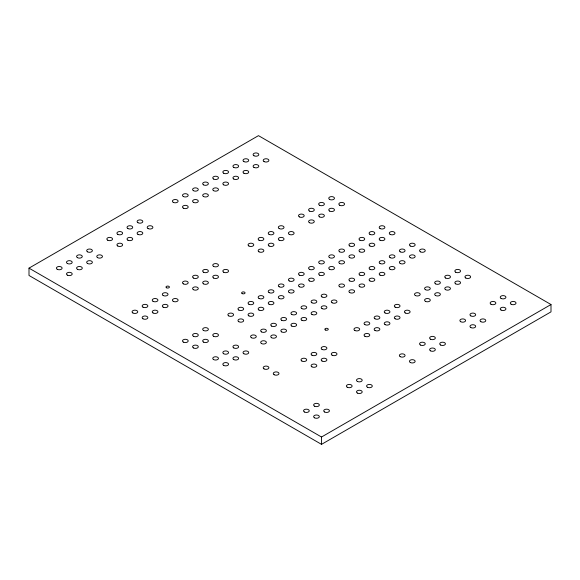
<?xml version="1.0" encoding="UTF-8"?>
<svg xmlns="http://www.w3.org/2000/svg" width="580" height="580" viewBox="0 0 580 580"><rect width="100%" height="100%" fill="white"/><g stroke="black" fill="none" stroke-linecap="round" stroke-linejoin="round"><path stroke-width="0.87" d="M29 268.134L258.477 135.647L551 304.529L551 311.866L321.523 444.352L29 275.471L29 268.134L321.523 437.015L551 304.529M321.523 437.015L321.523 444.352M166.482 287.76A1.711 0.986 0 0 0 169.353 287.317A1.711 0.986 0 0 0 167.25 286.107A1.711 0.986 0 0 0 166.482 287.76M242.136 293.582A1.711 0.986 0 0 0 244.999 293.139A1.711 0.986 0 0 0 242.904 291.928A1.711 0.986 0 0 0 242.136 293.582M325.351 329.984A1.711 0.986 0 0 0 328.222 329.534A1.711 0.986 0 0 0 326.119 328.324A1.711 0.986 0 0 0 325.351 329.984M253.938 155.737A2.857 1.646 0 0 0 258.709 154.998A2.857 1.646 0 0 0 255.214 152.982A2.857 1.646 0 0 0 253.938 155.737M243.854 161.559A2.857 1.646 0 0 0 248.624 160.819A2.857 1.646 0 0 0 245.13 158.804A2.857 1.646 0 0 0 243.854 161.559M233.762 167.381A2.857 1.646 0 0 0 238.539 166.649A2.857 1.646 0 0 0 235.045 164.626A2.857 1.646 0 0 0 233.762 167.381M223.677 173.21A2.857 1.646 0 0 0 228.455 172.47A2.857 1.646 0 0 0 224.96 170.455A2.857 1.646 0 0 0 223.677 173.21M213.592 179.031A2.857 1.646 0 0 0 218.363 178.292A2.857 1.646 0 0 0 214.868 176.276A2.857 1.646 0 0 0 213.592 179.031M203.507 184.853A2.857 1.646 0 0 0 208.278 184.114A2.857 1.646 0 0 0 204.783 182.098A2.857 1.646 0 0 0 203.507 184.853M193.415 190.675A2.857 1.646 0 0 0 198.193 189.943A2.857 1.646 0 0 0 194.699 187.92A2.857 1.646 0 0 0 193.415 190.675M183.331 196.504A2.857 1.646 0 0 0 188.101 195.764A2.857 1.646 0 0 0 184.607 193.749A2.857 1.646 0 0 0 183.331 196.504M173.246 202.326A2.857 1.646 0 0 0 178.016 201.586A2.857 1.646 0 0 0 174.522 199.571A2.857 1.646 0 0 0 173.246 202.326M264.023 161.559A2.857 1.646 0 0 0 268.801 160.819A2.857 1.646 0 0 0 265.306 158.804A2.857 1.646 0 0 0 264.023 161.559M253.938 167.381A2.857 1.646 0 0 0 258.709 166.649A2.857 1.646 0 0 0 255.214 164.626A2.857 1.646 0 0 0 253.938 167.381M243.854 173.21A2.857 1.646 0 0 0 248.624 172.47A2.857 1.646 0 0 0 245.13 170.455A2.857 1.646 0 0 0 243.854 173.21M233.762 179.031A2.857 1.646 0 0 0 238.539 178.292A2.857 1.646 0 0 0 235.045 176.276A2.857 1.646 0 0 0 233.762 179.031M223.677 184.853A2.857 1.646 0 0 0 228.455 184.114A2.857 1.646 0 0 0 224.96 182.098A2.857 1.646 0 0 0 223.677 184.853M213.592 190.675A2.857 1.646 0 0 0 218.363 189.943A2.857 1.646 0 0 0 214.868 187.92A2.857 1.646 0 0 0 213.592 190.675M203.507 196.504A2.857 1.646 0 0 0 208.278 195.764A2.857 1.646 0 0 0 204.783 193.749A2.857 1.646 0 0 0 203.507 196.504M193.415 202.326A2.857 1.646 0 0 0 198.193 201.586A2.857 1.646 0 0 0 194.699 199.571A2.857 1.646 0 0 0 193.415 202.326M183.331 208.148A2.857 1.646 0 0 0 188.101 207.408A2.857 1.646 0 0 0 184.607 205.393A2.857 1.646 0 0 0 183.331 208.148M264.023 368.88A2.857 1.646 0 0 0 268.801 368.14A2.857 1.646 0 0 0 265.306 366.125A2.857 1.646 0 0 0 264.023 368.88M274.115 374.709A2.857 1.646 0 0 0 278.886 373.97A2.857 1.646 0 0 0 275.391 371.947A2.857 1.646 0 0 0 274.115 374.709M357.331 381.401A2.857 1.646 0 0 0 362.101 380.661A2.857 1.646 0 0 0 358.607 378.646A2.857 1.646 0 0 0 357.331 381.401M347.246 387.23A2.857 1.646 0 0 0 352.017 386.49A2.857 1.646 0 0 0 348.522 384.467A2.857 1.646 0 0 0 347.246 387.23M367.415 387.23A2.857 1.646 0 0 0 372.193 386.49A2.857 1.646 0 0 0 368.699 384.467A2.857 1.646 0 0 0 367.415 387.23M357.331 393.051A2.857 1.646 0 0 0 362.101 392.312A2.857 1.646 0 0 0 358.607 390.297A2.857 1.646 0 0 0 357.331 393.051M314.462 406.152A2.857 1.646 0 0 0 319.232 405.413A2.857 1.646 0 0 0 315.738 403.397A2.857 1.646 0 0 0 314.462 406.152M304.377 411.974A2.857 1.646 0 0 0 309.147 411.242A2.857 1.646 0 0 0 305.653 409.219A2.857 1.646 0 0 0 304.377 411.974M324.546 411.974A2.857 1.646 0 0 0 329.324 411.242A2.857 1.646 0 0 0 325.829 409.219A2.857 1.646 0 0 0 324.546 411.974M314.462 417.803A2.857 1.646 0 0 0 319.232 417.063A2.857 1.646 0 0 0 315.738 415.048A2.857 1.646 0 0 0 314.462 417.803M380.023 228.535A2.857 1.646 0 0 0 384.801 227.795A2.857 1.646 0 0 0 381.307 225.78A2.857 1.646 0 0 0 380.023 228.535M369.938 234.356A2.857 1.646 0 0 0 374.709 233.617A2.857 1.646 0 0 0 371.214 231.601A2.857 1.646 0 0 0 369.938 234.356M359.854 240.178A2.857 1.646 0 0 0 364.624 239.438A2.857 1.646 0 0 0 361.13 237.423A2.857 1.646 0 0 0 359.854 240.178M349.762 246A2.857 1.646 0 0 0 354.539 245.268A2.857 1.646 0 0 0 351.045 243.245A2.857 1.646 0 0 0 349.762 246M339.677 251.829A2.857 1.646 0 0 0 344.455 251.089A2.857 1.646 0 0 0 340.96 249.074A2.857 1.646 0 0 0 339.677 251.829M329.592 257.65A2.857 1.646 0 0 0 334.363 256.911A2.857 1.646 0 0 0 330.868 254.895A2.857 1.646 0 0 0 329.592 257.65M319.507 263.472A2.857 1.646 0 0 0 324.278 262.733A2.857 1.646 0 0 0 320.784 260.717A2.857 1.646 0 0 0 319.507 263.472M309.415 269.294A2.857 1.646 0 0 0 314.193 268.562A2.857 1.646 0 0 0 310.699 266.539A2.857 1.646 0 0 0 309.415 269.294M299.331 275.123A2.857 1.646 0 0 0 304.101 274.383A2.857 1.646 0 0 0 300.607 272.368A2.857 1.646 0 0 0 299.331 275.123M289.246 280.945A2.857 1.646 0 0 0 294.017 280.205A2.857 1.646 0 0 0 290.522 278.19A2.857 1.646 0 0 0 289.246 280.945M279.154 286.767A2.857 1.646 0 0 0 283.932 286.027A2.857 1.646 0 0 0 280.437 284.012A2.857 1.646 0 0 0 279.154 286.767M269.069 292.595A2.857 1.646 0 0 0 273.84 291.856A2.857 1.646 0 0 0 270.345 289.833A2.857 1.646 0 0 0 269.069 292.595M258.985 298.417A2.857 1.646 0 0 0 263.755 297.678A2.857 1.646 0 0 0 260.26 295.662A2.857 1.646 0 0 0 258.985 298.417M248.893 304.239A2.857 1.646 0 0 0 253.67 303.5A2.857 1.646 0 0 0 250.176 301.484A2.857 1.646 0 0 0 248.893 304.239M238.808 310.061A2.857 1.646 0 0 0 243.585 309.321A2.857 1.646 0 0 0 240.091 307.306A2.857 1.646 0 0 0 238.808 310.061M228.723 315.89A2.857 1.646 0 0 0 233.493 315.15A2.857 1.646 0 0 0 229.999 313.127A2.857 1.646 0 0 0 228.723 315.89M203.507 330.448A2.857 1.646 0 0 0 208.278 329.708A2.857 1.646 0 0 0 204.783 327.693A2.857 1.646 0 0 0 203.507 330.448M193.415 336.269A2.857 1.646 0 0 0 198.193 335.53A2.857 1.646 0 0 0 194.699 333.514A2.857 1.646 0 0 0 193.415 336.269M183.331 342.091A2.857 1.646 0 0 0 188.101 341.352A2.857 1.646 0 0 0 184.607 339.336A2.857 1.646 0 0 0 183.331 342.091M57.246 269.294A2.857 1.646 0 0 0 62.017 268.562A2.857 1.646 0 0 0 58.522 266.539A2.857 1.646 0 0 0 57.246 269.294M67.331 263.472A2.857 1.646 0 0 0 72.101 262.733A2.857 1.646 0 0 0 68.607 260.717A2.857 1.646 0 0 0 67.331 263.472M77.415 257.65A2.857 1.646 0 0 0 82.193 256.911A2.857 1.646 0 0 0 78.699 254.895A2.857 1.646 0 0 0 77.415 257.65M87.507 251.829A2.857 1.646 0 0 0 92.278 251.089A2.857 1.646 0 0 0 88.783 249.074A2.857 1.646 0 0 0 87.507 251.829M67.331 275.123A2.857 1.646 0 0 0 72.101 274.383A2.857 1.646 0 0 0 68.607 272.368A2.857 1.646 0 0 0 67.331 275.123M77.415 269.294A2.857 1.646 0 0 0 82.193 268.562A2.857 1.646 0 0 0 78.699 266.539A2.857 1.646 0 0 0 77.415 269.294M87.507 263.472A2.857 1.646 0 0 0 92.278 262.733A2.857 1.646 0 0 0 88.783 260.717A2.857 1.646 0 0 0 87.507 263.472M97.592 257.65A2.857 1.646 0 0 0 102.363 256.911A2.857 1.646 0 0 0 98.868 254.895A2.857 1.646 0 0 0 97.592 257.65M390.115 234.356A2.857 1.646 0 0 0 394.886 233.617A2.857 1.646 0 0 0 391.391 231.601A2.857 1.646 0 0 0 390.115 234.356M380.023 240.178A2.857 1.646 0 0 0 384.801 239.438A2.857 1.646 0 0 0 381.307 237.423A2.857 1.646 0 0 0 380.023 240.178M369.938 246A2.857 1.646 0 0 0 374.709 245.268A2.857 1.646 0 0 0 371.214 243.245A2.857 1.646 0 0 0 369.938 246M359.854 251.829A2.857 1.646 0 0 0 364.624 251.089A2.857 1.646 0 0 0 361.13 249.074A2.857 1.646 0 0 0 359.854 251.829M349.762 257.65A2.857 1.646 0 0 0 354.539 256.911A2.857 1.646 0 0 0 351.045 254.895A2.857 1.646 0 0 0 349.762 257.65M339.677 263.472A2.857 1.646 0 0 0 344.455 262.733A2.857 1.646 0 0 0 340.96 260.717A2.857 1.646 0 0 0 339.677 263.472M329.592 269.294A2.857 1.646 0 0 0 334.363 268.562A2.857 1.646 0 0 0 330.868 266.539A2.857 1.646 0 0 0 329.592 269.294M319.507 275.123A2.857 1.646 0 0 0 324.278 274.383A2.857 1.646 0 0 0 320.784 272.368A2.857 1.646 0 0 0 319.507 275.123M309.415 280.945A2.857 1.646 0 0 0 314.193 280.205A2.857 1.646 0 0 0 310.699 278.19A2.857 1.646 0 0 0 309.415 280.945M299.331 286.767A2.857 1.646 0 0 0 304.101 286.027A2.857 1.646 0 0 0 300.607 284.012A2.857 1.646 0 0 0 299.331 286.767M289.246 292.595A2.857 1.646 0 0 0 294.017 291.856A2.857 1.646 0 0 0 290.522 289.833A2.857 1.646 0 0 0 289.246 292.595M279.154 298.417A2.857 1.646 0 0 0 283.932 297.678A2.857 1.646 0 0 0 280.437 295.662A2.857 1.646 0 0 0 279.154 298.417M269.069 304.239A2.857 1.646 0 0 0 273.84 303.5A2.857 1.646 0 0 0 270.345 301.484A2.857 1.646 0 0 0 269.069 304.239M258.985 310.061A2.857 1.646 0 0 0 263.755 309.321A2.857 1.646 0 0 0 260.26 307.306A2.857 1.646 0 0 0 258.985 310.061M248.893 315.89A2.857 1.646 0 0 0 253.67 315.15A2.857 1.646 0 0 0 250.176 313.127A2.857 1.646 0 0 0 248.893 315.89M238.808 321.712A2.857 1.646 0 0 0 243.585 320.972A2.857 1.646 0 0 0 240.091 318.957A2.857 1.646 0 0 0 238.808 321.712M213.592 336.269A2.857 1.646 0 0 0 218.363 335.53A2.857 1.646 0 0 0 214.868 333.514A2.857 1.646 0 0 0 213.592 336.269M203.507 342.091A2.857 1.646 0 0 0 208.278 341.352A2.857 1.646 0 0 0 204.783 339.336A2.857 1.646 0 0 0 203.507 342.091M193.415 347.913A2.857 1.646 0 0 0 198.193 347.181A2.857 1.646 0 0 0 194.699 345.158A2.857 1.646 0 0 0 193.415 347.913M322.023 349.37A2.857 1.646 0 0 0 326.801 348.631A2.857 1.646 0 0 0 323.306 346.615A2.857 1.646 0 0 0 322.023 349.37M311.938 355.199A2.857 1.646 0 0 0 316.709 354.46A2.857 1.646 0 0 0 313.214 352.437A2.857 1.646 0 0 0 311.938 355.199M301.854 361.021A2.857 1.646 0 0 0 306.624 360.281A2.857 1.646 0 0 0 303.13 358.266A2.857 1.646 0 0 0 301.854 361.021M332.115 355.199A2.857 1.646 0 0 0 336.886 354.46A2.857 1.646 0 0 0 333.391 352.437A2.857 1.646 0 0 0 332.115 355.199M322.023 361.021A2.857 1.646 0 0 0 326.801 360.281A2.857 1.646 0 0 0 323.306 358.266A2.857 1.646 0 0 0 322.023 361.021M311.938 366.843A2.857 1.646 0 0 0 316.709 366.103A2.857 1.646 0 0 0 313.214 364.088A2.857 1.646 0 0 0 311.938 366.843M410.285 246A2.857 1.646 0 0 0 415.062 245.268A2.857 1.646 0 0 0 411.568 243.245A2.857 1.646 0 0 0 410.285 246M400.2 251.829A2.857 1.646 0 0 0 404.971 251.089A2.857 1.646 0 0 0 401.476 249.074A2.857 1.646 0 0 0 400.2 251.829M390.115 257.65A2.857 1.646 0 0 0 394.886 256.911A2.857 1.646 0 0 0 391.391 254.895A2.857 1.646 0 0 0 390.115 257.65M380.023 263.472A2.857 1.646 0 0 0 384.801 262.733A2.857 1.646 0 0 0 381.307 260.717A2.857 1.646 0 0 0 380.023 263.472M369.938 269.294A2.857 1.646 0 0 0 374.709 268.562A2.857 1.646 0 0 0 371.214 266.539A2.857 1.646 0 0 0 369.938 269.294M359.854 275.123A2.857 1.646 0 0 0 364.624 274.383A2.857 1.646 0 0 0 361.13 272.368A2.857 1.646 0 0 0 359.854 275.123M349.762 280.945A2.857 1.646 0 0 0 354.539 280.205A2.857 1.646 0 0 0 351.045 278.19A2.857 1.646 0 0 0 349.762 280.945M339.677 286.767A2.857 1.646 0 0 0 344.455 286.027A2.857 1.646 0 0 0 340.96 284.012A2.857 1.646 0 0 0 339.677 286.767M420.377 251.829A2.857 1.646 0 0 0 425.147 251.089A2.857 1.646 0 0 0 421.653 249.074A2.857 1.646 0 0 0 420.377 251.829M410.285 257.65A2.857 1.646 0 0 0 415.062 256.911A2.857 1.646 0 0 0 411.568 254.895A2.857 1.646 0 0 0 410.285 257.65M400.2 263.472A2.857 1.646 0 0 0 404.971 262.733A2.857 1.646 0 0 0 401.476 260.717A2.857 1.646 0 0 0 400.2 263.472M390.115 269.294A2.857 1.646 0 0 0 394.886 268.562A2.857 1.646 0 0 0 391.391 266.539A2.857 1.646 0 0 0 390.115 269.294M380.023 275.123A2.857 1.646 0 0 0 384.801 274.383A2.857 1.646 0 0 0 381.307 272.368A2.857 1.646 0 0 0 380.023 275.123M369.938 280.945A2.857 1.646 0 0 0 374.709 280.205A2.857 1.646 0 0 0 371.214 278.19A2.857 1.646 0 0 0 369.938 280.945M359.854 286.767A2.857 1.646 0 0 0 364.624 286.027A2.857 1.646 0 0 0 361.13 284.012A2.857 1.646 0 0 0 359.854 286.767M349.762 292.595A2.857 1.646 0 0 0 354.539 291.856A2.857 1.646 0 0 0 351.045 289.833A2.857 1.646 0 0 0 349.762 292.595M322.023 296.96A2.857 1.646 0 0 0 326.801 296.22A2.857 1.646 0 0 0 323.306 294.205A2.857 1.646 0 0 0 322.023 296.96M311.938 302.782A2.857 1.646 0 0 0 316.709 302.042A2.857 1.646 0 0 0 313.214 300.027A2.857 1.646 0 0 0 311.938 302.782M301.854 308.603A2.857 1.646 0 0 0 306.624 307.871A2.857 1.646 0 0 0 303.13 305.849A2.857 1.646 0 0 0 301.854 308.603M291.762 314.433A2.857 1.646 0 0 0 296.539 313.693A2.857 1.646 0 0 0 293.045 311.677A2.857 1.646 0 0 0 291.762 314.433M281.677 320.254A2.857 1.646 0 0 0 286.455 319.515A2.857 1.646 0 0 0 282.96 317.499A2.857 1.646 0 0 0 281.677 320.254M271.592 326.076A2.857 1.646 0 0 0 276.363 325.337A2.857 1.646 0 0 0 272.868 323.321A2.857 1.646 0 0 0 271.592 326.076M261.507 331.905A2.857 1.646 0 0 0 266.278 331.165A2.857 1.646 0 0 0 262.784 329.143A2.857 1.646 0 0 0 261.507 331.905M251.415 337.727A2.857 1.646 0 0 0 256.193 336.987A2.857 1.646 0 0 0 252.699 334.972A2.857 1.646 0 0 0 251.415 337.727M332.115 302.782A2.857 1.646 0 0 0 336.886 302.042A2.857 1.646 0 0 0 333.391 300.027A2.857 1.646 0 0 0 332.115 302.782M322.023 308.603A2.857 1.646 0 0 0 326.801 307.871A2.857 1.646 0 0 0 323.306 305.849A2.857 1.646 0 0 0 322.023 308.603M311.938 314.433A2.857 1.646 0 0 0 316.709 313.693A2.857 1.646 0 0 0 313.214 311.677A2.857 1.646 0 0 0 311.938 314.433M301.854 320.254A2.857 1.646 0 0 0 306.624 319.515A2.857 1.646 0 0 0 303.13 317.499A2.857 1.646 0 0 0 301.854 320.254M291.762 326.076A2.857 1.646 0 0 0 296.539 325.337A2.857 1.646 0 0 0 293.045 323.321A2.857 1.646 0 0 0 291.762 326.076M281.677 331.905A2.857 1.646 0 0 0 286.455 331.165A2.857 1.646 0 0 0 282.96 329.143A2.857 1.646 0 0 0 281.677 331.905M271.592 337.727A2.857 1.646 0 0 0 276.363 336.987A2.857 1.646 0 0 0 272.868 334.972A2.857 1.646 0 0 0 271.592 337.727M261.507 343.548A2.857 1.646 0 0 0 266.278 342.809A2.857 1.646 0 0 0 262.784 340.793A2.857 1.646 0 0 0 261.507 343.548M233.762 347.913A2.857 1.646 0 0 0 238.539 347.181A2.857 1.646 0 0 0 235.045 345.158A2.857 1.646 0 0 0 233.762 347.913M223.677 353.742A2.857 1.646 0 0 0 228.455 353.002A2.857 1.646 0 0 0 224.96 350.987A2.857 1.646 0 0 0 223.677 353.742M213.592 359.564A2.857 1.646 0 0 0 218.363 358.824A2.857 1.646 0 0 0 214.868 356.809A2.857 1.646 0 0 0 213.592 359.564M243.854 353.742A2.857 1.646 0 0 0 248.624 353.002A2.857 1.646 0 0 0 245.13 350.987A2.857 1.646 0 0 0 243.854 353.742M233.762 359.564A2.857 1.646 0 0 0 238.539 358.824A2.857 1.646 0 0 0 235.045 356.809A2.857 1.646 0 0 0 233.762 359.564M223.677 365.385A2.857 1.646 0 0 0 228.455 364.646A2.857 1.646 0 0 0 224.96 362.63A2.857 1.646 0 0 0 223.677 365.385M455.677 272.208A2.857 1.646 0 0 0 460.455 271.469A2.857 1.646 0 0 0 456.96 269.454A2.857 1.646 0 0 0 455.677 272.208M445.592 278.03A2.857 1.646 0 0 0 450.363 277.298A2.857 1.646 0 0 0 446.868 275.275A2.857 1.646 0 0 0 445.592 278.03M435.507 283.859A2.857 1.646 0 0 0 440.278 283.12A2.857 1.646 0 0 0 436.784 281.104A2.857 1.646 0 0 0 435.507 283.859M425.415 289.681A2.857 1.646 0 0 0 430.193 288.942A2.857 1.646 0 0 0 426.699 286.926A2.857 1.646 0 0 0 425.415 289.681M415.331 295.503A2.857 1.646 0 0 0 420.101 294.763A2.857 1.646 0 0 0 416.607 292.748A2.857 1.646 0 0 0 415.331 295.503M465.762 278.03A2.857 1.646 0 0 0 470.539 277.298A2.857 1.646 0 0 0 467.045 275.275A2.857 1.646 0 0 0 465.762 278.03M455.677 283.859A2.857 1.646 0 0 0 460.455 283.12A2.857 1.646 0 0 0 456.96 281.104A2.857 1.646 0 0 0 455.677 283.859M445.592 289.681A2.857 1.646 0 0 0 450.363 288.942A2.857 1.646 0 0 0 446.868 286.926A2.857 1.646 0 0 0 445.592 289.681M435.507 295.503A2.857 1.646 0 0 0 440.278 294.763A2.857 1.646 0 0 0 436.784 292.748A2.857 1.646 0 0 0 435.507 295.503M425.415 301.325A2.857 1.646 0 0 0 430.193 300.592A2.857 1.646 0 0 0 426.699 298.57A2.857 1.646 0 0 0 425.415 301.325M395.154 307.154A2.857 1.646 0 0 0 399.932 306.414A2.857 1.646 0 0 0 396.437 304.399A2.857 1.646 0 0 0 395.154 307.154M385.069 312.975A2.857 1.646 0 0 0 389.84 312.236A2.857 1.646 0 0 0 386.345 310.22A2.857 1.646 0 0 0 385.069 312.975M374.985 318.797A2.857 1.646 0 0 0 379.755 318.058A2.857 1.646 0 0 0 376.26 316.042A2.857 1.646 0 0 0 374.985 318.797M364.892 324.619A2.857 1.646 0 0 0 369.67 323.887A2.857 1.646 0 0 0 366.176 321.864A2.857 1.646 0 0 0 364.892 324.619M354.808 330.448A2.857 1.646 0 0 0 359.586 329.708A2.857 1.646 0 0 0 356.091 327.693A2.857 1.646 0 0 0 354.808 330.448M405.246 312.975A2.857 1.646 0 0 0 410.016 312.236A2.857 1.646 0 0 0 406.522 310.22A2.857 1.646 0 0 0 405.246 312.975M395.154 318.797A2.857 1.646 0 0 0 399.932 318.058A2.857 1.646 0 0 0 396.437 316.042A2.857 1.646 0 0 0 395.154 318.797M385.069 324.619A2.857 1.646 0 0 0 389.84 323.887A2.857 1.646 0 0 0 386.345 321.864A2.857 1.646 0 0 0 385.069 324.619M374.985 330.448A2.857 1.646 0 0 0 379.755 329.708A2.857 1.646 0 0 0 376.26 327.693A2.857 1.646 0 0 0 374.985 330.448M364.892 336.269A2.857 1.646 0 0 0 369.67 335.53A2.857 1.646 0 0 0 366.176 333.514A2.857 1.646 0 0 0 364.892 336.269M501.069 298.417A2.857 1.646 0 0 0 505.84 297.678A2.857 1.646 0 0 0 502.345 295.662A2.857 1.646 0 0 0 501.069 298.417M490.985 304.239A2.857 1.646 0 0 0 495.755 303.5A2.857 1.646 0 0 0 492.26 301.484A2.857 1.646 0 0 0 490.985 304.239M511.154 304.239A2.857 1.646 0 0 0 515.932 303.5A2.857 1.646 0 0 0 512.437 301.484A2.857 1.646 0 0 0 511.154 304.239M501.069 310.061A2.857 1.646 0 0 0 505.84 309.321A2.857 1.646 0 0 0 502.345 307.306A2.857 1.646 0 0 0 501.069 310.061M470.808 315.89A2.857 1.646 0 0 0 475.586 315.15A2.857 1.646 0 0 0 472.091 313.127A2.857 1.646 0 0 0 470.808 315.89M460.723 321.712A2.857 1.646 0 0 0 465.493 320.972A2.857 1.646 0 0 0 461.999 318.957A2.857 1.646 0 0 0 460.723 321.712M480.892 321.712A2.857 1.646 0 0 0 485.67 320.972A2.857 1.646 0 0 0 482.176 318.957A2.857 1.646 0 0 0 480.892 321.712M470.808 327.533A2.857 1.646 0 0 0 475.586 326.794A2.857 1.646 0 0 0 472.091 324.778A2.857 1.646 0 0 0 470.808 327.533M430.462 339.184A2.857 1.646 0 0 0 435.232 338.445A2.857 1.646 0 0 0 431.738 336.422A2.857 1.646 0 0 0 430.462 339.184M420.377 345.006A2.857 1.646 0 0 0 425.147 344.266A2.857 1.646 0 0 0 421.653 342.251A2.857 1.646 0 0 0 420.377 345.006M440.546 345.006A2.857 1.646 0 0 0 445.324 344.266A2.857 1.646 0 0 0 441.829 342.251A2.857 1.646 0 0 0 440.546 345.006M430.462 350.827A2.857 1.646 0 0 0 435.232 350.088A2.857 1.646 0 0 0 431.738 348.072A2.857 1.646 0 0 0 430.462 350.827M400.2 356.649A2.857 1.646 0 0 0 404.971 355.917A2.857 1.646 0 0 0 401.476 353.894A2.857 1.646 0 0 0 400.2 356.649M410.285 362.478A2.857 1.646 0 0 0 415.062 361.739A2.857 1.646 0 0 0 411.568 359.723A2.857 1.646 0 0 0 410.285 362.478M339.677 205.24A2.857 1.646 0 0 0 344.455 204.501A2.857 1.646 0 0 0 340.96 202.478A2.857 1.646 0 0 0 339.677 205.24M329.592 211.062A2.857 1.646 0 0 0 334.363 210.323A2.857 1.646 0 0 0 330.868 208.307A2.857 1.646 0 0 0 329.592 211.062M319.507 216.884A2.857 1.646 0 0 0 324.278 216.144A2.857 1.646 0 0 0 320.784 214.129A2.857 1.646 0 0 0 319.507 216.884M309.415 222.706A2.857 1.646 0 0 0 314.193 221.973A2.857 1.646 0 0 0 310.699 219.95A2.857 1.646 0 0 0 309.415 222.706M329.592 199.411A2.857 1.646 0 0 0 334.363 198.672A2.857 1.646 0 0 0 330.868 196.656A2.857 1.646 0 0 0 329.592 199.411M319.507 205.24A2.857 1.646 0 0 0 324.278 204.501A2.857 1.646 0 0 0 320.784 202.478A2.857 1.646 0 0 0 319.507 205.24M309.415 211.062A2.857 1.646 0 0 0 314.193 210.323A2.857 1.646 0 0 0 310.699 208.307A2.857 1.646 0 0 0 309.415 211.062M299.331 216.884A2.857 1.646 0 0 0 304.101 216.144A2.857 1.646 0 0 0 300.607 214.129A2.857 1.646 0 0 0 299.331 216.884M289.246 234.356A2.857 1.646 0 0 0 294.017 233.617A2.857 1.646 0 0 0 290.522 231.601A2.857 1.646 0 0 0 289.246 234.356M279.154 240.178A2.857 1.646 0 0 0 283.932 239.438A2.857 1.646 0 0 0 280.437 237.423A2.857 1.646 0 0 0 279.154 240.178M269.069 246A2.857 1.646 0 0 0 273.84 245.268A2.857 1.646 0 0 0 270.345 243.245A2.857 1.646 0 0 0 269.069 246M258.985 251.829A2.857 1.646 0 0 0 263.755 251.089A2.857 1.646 0 0 0 260.26 249.074A2.857 1.646 0 0 0 258.985 251.829M279.154 228.535A2.857 1.646 0 0 0 283.932 227.795A2.857 1.646 0 0 0 280.437 225.78A2.857 1.646 0 0 0 279.154 228.535M269.069 234.356A2.857 1.646 0 0 0 273.84 233.617A2.857 1.646 0 0 0 270.345 231.601A2.857 1.646 0 0 0 269.069 234.356M258.985 240.178A2.857 1.646 0 0 0 263.755 239.438A2.857 1.646 0 0 0 260.26 237.423A2.857 1.646 0 0 0 258.985 240.178M248.893 246A2.857 1.646 0 0 0 253.67 245.268A2.857 1.646 0 0 0 250.176 243.245A2.857 1.646 0 0 0 248.893 246M223.677 272.208A2.857 1.646 0 0 0 228.455 271.469A2.857 1.646 0 0 0 224.96 269.454A2.857 1.646 0 0 0 223.677 272.208M213.592 278.03A2.857 1.646 0 0 0 218.363 277.298A2.857 1.646 0 0 0 214.868 275.275A2.857 1.646 0 0 0 213.592 278.03M203.507 283.859A2.857 1.646 0 0 0 208.278 283.12A2.857 1.646 0 0 0 204.783 281.104A2.857 1.646 0 0 0 203.507 283.859M193.415 289.681A2.857 1.646 0 0 0 198.193 288.942A2.857 1.646 0 0 0 194.699 286.926A2.857 1.646 0 0 0 193.415 289.681M213.592 266.387A2.857 1.646 0 0 0 218.363 265.647A2.857 1.646 0 0 0 214.868 263.632A2.857 1.646 0 0 0 213.592 266.387M203.507 272.208A2.857 1.646 0 0 0 208.278 271.469A2.857 1.646 0 0 0 204.783 269.454A2.857 1.646 0 0 0 203.507 272.208M193.415 278.03A2.857 1.646 0 0 0 198.193 277.298A2.857 1.646 0 0 0 194.699 275.275A2.857 1.646 0 0 0 193.415 278.03M183.331 283.859A2.857 1.646 0 0 0 188.101 283.12A2.857 1.646 0 0 0 184.607 281.104A2.857 1.646 0 0 0 183.331 283.859M173.246 301.325A2.857 1.646 0 0 0 178.016 300.592A2.857 1.646 0 0 0 174.522 298.57A2.857 1.646 0 0 0 173.246 301.325M163.154 307.154A2.857 1.646 0 0 0 167.932 306.414A2.857 1.646 0 0 0 164.437 304.399A2.857 1.646 0 0 0 163.154 307.154M153.069 312.975A2.857 1.646 0 0 0 157.84 312.236A2.857 1.646 0 0 0 154.345 310.22A2.857 1.646 0 0 0 153.069 312.975M142.984 318.797A2.857 1.646 0 0 0 147.755 318.058A2.857 1.646 0 0 0 144.26 316.042A2.857 1.646 0 0 0 142.984 318.797M163.154 295.503A2.857 1.646 0 0 0 167.932 294.763A2.857 1.646 0 0 0 164.437 292.748A2.857 1.646 0 0 0 163.154 295.503M153.069 301.325A2.857 1.646 0 0 0 157.84 300.592A2.857 1.646 0 0 0 154.345 298.57A2.857 1.646 0 0 0 153.069 301.325M142.984 307.154A2.857 1.646 0 0 0 147.755 306.414A2.857 1.646 0 0 0 144.26 304.399A2.857 1.646 0 0 0 142.984 307.154M132.893 312.975A2.857 1.646 0 0 0 137.67 312.236A2.857 1.646 0 0 0 134.176 310.22A2.857 1.646 0 0 0 132.893 312.975M107.677 240.178A2.857 1.646 0 0 0 112.455 239.438A2.857 1.646 0 0 0 108.96 237.423A2.857 1.646 0 0 0 107.677 240.178M117.762 234.356A2.857 1.646 0 0 0 122.54 233.617A2.857 1.646 0 0 0 119.045 231.601A2.857 1.646 0 0 0 117.762 234.356M127.854 228.535A2.857 1.646 0 0 0 132.624 227.795A2.857 1.646 0 0 0 129.13 225.78A2.857 1.646 0 0 0 127.854 228.535M137.938 222.706A2.857 1.646 0 0 0 142.709 221.973A2.857 1.646 0 0 0 139.215 219.95A2.857 1.646 0 0 0 137.938 222.706M117.762 246A2.857 1.646 0 0 0 122.54 245.268A2.857 1.646 0 0 0 119.045 243.245A2.857 1.646 0 0 0 117.762 246M127.854 240.178A2.857 1.646 0 0 0 132.624 239.438A2.857 1.646 0 0 0 129.13 237.423A2.857 1.646 0 0 0 127.854 240.178M137.938 234.356A2.857 1.646 0 0 0 142.709 233.617A2.857 1.646 0 0 0 139.215 231.601A2.857 1.646 0 0 0 137.938 234.356M148.023 228.535A2.857 1.646 0 0 0 152.801 227.795A2.857 1.646 0 0 0 149.306 225.78A2.857 1.646 0 0 0 148.023 228.535"/></g></svg>
